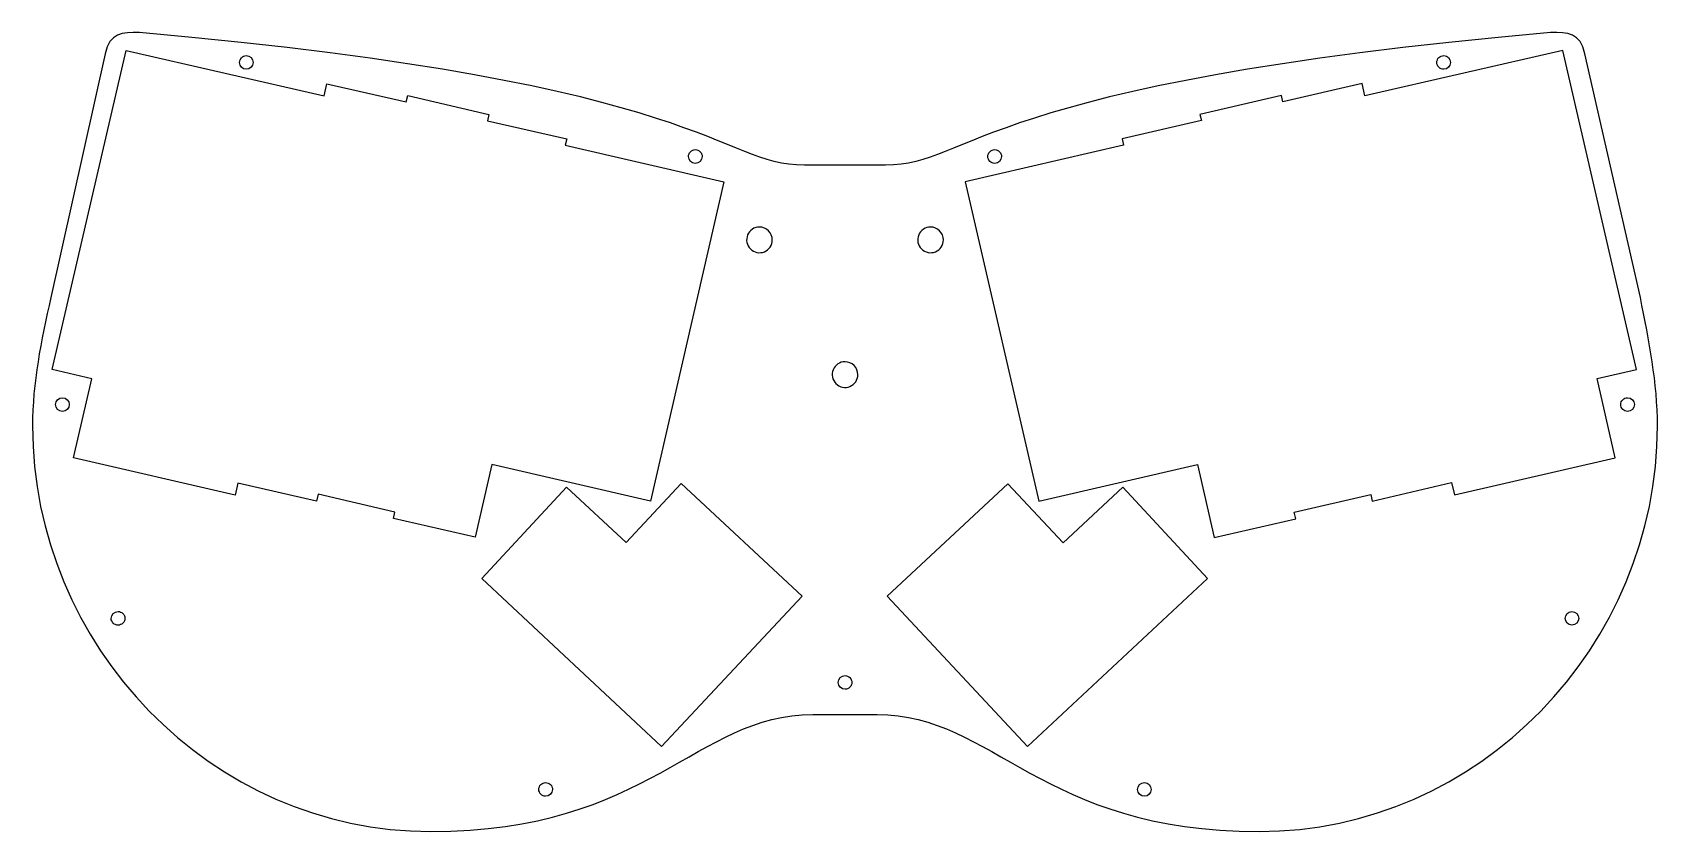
# Model space of a CAD drawing. Extents: x 3 to 383, y 2 to 189.
import ezdxf

# ---------------------------------------------------------------- set-up
doc = ezdxf.new("R2010")
doc.units = 0
doc.layers.add('cut.innerTop', color=7, linetype='CONTINUOUS')

msp = doc.modelspace()

# ---------------------------------------------------------------- linework, layer by layer
at = {"layer": 'cut.innerTop', "color": 1}
for points in [[(20.402655, 183.704238), (7.694463, 126.704299)], [(379.40226, 126.704299), (366.402253, 183.704238)], [(202.902451, 157.704266), (183.902473, 157.704266)], [(185.902474, 29.204405), (200.902455, 29.204405)]]:
    msp.add_lwpolyline(points, dxfattribs=at)
for points in [[(8.00267, 109.904321), (25.30265, 184.504237), (71.602598, 173.85425), (72.252597, 176.704246), (90.802577, 172.45425), (91.152576, 173.95425), (110.152554, 169.504256), (109.802555, 168.054257), (128.327397, 163.865486), (127.986598, 162.389315), (165.102494, 153.804271), (147.902515, 79.104355), (110.852554, 87.704346), (106.902559, 70.654365), (87.802582, 75.054361), (88.102579, 76.504357), (70.202598, 80.704354), (69.852602, 79.104355), (51.402619, 83.30435), (50.802624, 80.504353), (13.002664, 89.204345), (17.302659, 107.704324), (8.00267, 109.904321)], [(378.502254, 109.904321), (361.252272, 184.504237), (315.002324, 173.904249), (314.302316, 176.804245), (295.802364, 172.504249), (295.452347, 173.95425), (276.402378, 169.554254), (276.752369, 168.104256), (258.252385, 163.804259), (258.552385, 162.354261), (221.502432, 153.804271), (238.70241, 79.104355), (275.802357, 87.704346), (279.702367, 70.604364), (298.809961, 75.00436), (298.45997, 76.504357), (316.359954, 80.654353), (316.702325, 79.104355), (335.25231, 83.45435), (335.902312, 80.554354), (373.502265, 89.254343), (369.30227, 107.754325), (378.502254, 109.904321)], [(150.502512, 21.704422), (183.352473, 56.904381), (155.102503, 83.204348), (142.202519, 69.404365), (128.252533, 82.354353), (108.452556, 61.004376), (150.502512, 21.704422)], [(236.042414, 21.724425), (203.252452, 56.904381), (231.46242, 83.184348), (244.422406, 69.354367), (258.352384, 82.404352), (278.19239, 61.024373), (236.042414, 21.724425)]]:
    msp.add_lwpolyline(points, close=True, dxfattribs=at)
for points in [[(28.402648, 188.704232), (24.402651, 188.704232), (21.402655, 188.704232), (20.402655, 183.704238)], [(183.902473, 157.704266), (163.402493, 157.704266), (163.402493, 176.704246), (28.402648, 188.704232)], [(358.402287, 188.704232), (223.402425, 176.704246), (223.402425, 157.704266), (202.902451, 157.704266)], [(366.402253, 183.704238), (365.402287, 188.704232), (362.402283, 188.704232), (358.402287, 188.704232)], [(51.802621, 181.70424), (51.802621, 182.587895), (52.518965, 183.304238), (53.40262, 183.304238)], [(53.40262, 183.304238), (54.286272, 183.304238), (55.002616, 182.587895), (55.002616, 181.70424)], [(331.802303, 181.70424), (331.802303, 182.128589), (331.970869, 182.535558), (332.270933, 182.835616)], [(332.270933, 182.835616), (332.570997, 183.135675), (332.977979, 183.304244), (333.402317, 183.304238)], [(333.402317, 183.304238), (334.285972, 183.304236), (335.002305, 182.587895), (335.002305, 181.70424)], [(53.40262, 180.104241), (52.518965, 180.104241), (51.802621, 180.820585), (51.802621, 181.70424)], [(55.002616, 181.70424), (55.002618, 180.820585), (54.286272, 180.104241), (53.40262, 180.104241)], [(332.270933, 180.572863), (331.970869, 180.872922), (331.802303, 181.279891), (331.802303, 181.70424)], [(333.402317, 180.104241), (332.977979, 180.104236), (332.570997, 180.272802), (332.270933, 180.572863)], [(335.002305, 181.70424), (335.002305, 180.820587), (334.285972, 180.104244), (333.402317, 180.104241)], [(156.802504, 159.704264), (156.802504, 160.12861), (156.971075, 160.535576), (157.271131, 160.835635)], [(158.402502, 158.104268), (157.518847, 158.104268), (156.802504, 158.820611), (156.802504, 159.704264)], [(157.271131, 160.835635), (157.571189, 161.135693), (157.978156, 161.304265), (158.402502, 161.304265)], [(158.402502, 161.304265), (158.826849, 161.304265), (159.233812, 161.135693), (159.533871, 160.835635)], [(160.002498, 159.704264), (160.002498, 158.820611), (159.286155, 158.104268), (158.402502, 158.104268)], [(159.533871, 160.835635), (159.833929, 160.535576), (160.002501, 160.12861), (160.002498, 159.704264)], [(226.802413, 159.704264), (226.802413, 160.12861), (226.970984, 160.535579), (227.271043, 160.835635)], [(227.271043, 158.572895), (226.970984, 158.872954), (226.802413, 159.279917), (226.802413, 159.704264)], [(227.271043, 160.835635), (227.571101, 161.135693), (227.978067, 161.304265), (228.402414, 161.304265)], [(228.402414, 161.304265), (228.82676, 161.304265), (229.233727, 161.135693), (229.533785, 160.835635)], [(230.002412, 159.704264), (230.002412, 158.820611), (229.286069, 158.104268), (228.402414, 158.104268)], [(229.533785, 160.835635), (229.833841, 160.535576), (230.002412, 160.12861), (230.002412, 159.704264)], [(228.402414, 158.104268), (227.978067, 158.104265), (227.571101, 158.272836), (227.271043, 158.572895)], [(170.63085, 141.352335), (170.166506, 140.231314), (170.423173, 138.940963), (171.281169, 138.082969)], [(173.402486, 143.204283), (172.1891, 143.204283), (171.095193, 142.473358), (170.63085, 141.352335)], [(175.523804, 142.325604), (174.961194, 142.888214), (174.198133, 143.204283), (173.402486, 143.204283)], [(176.402482, 140.204287), (176.402482, 140.999936), (176.086414, 141.762997), (175.523804, 142.325604)], [(210.630804, 141.352335), (210.166463, 140.231314), (210.423129, 138.940963), (211.281123, 138.082969)], [(213.40244, 143.204283), (212.189056, 143.204283), (211.095147, 142.473358), (210.630804, 141.352335)], [(215.523758, 142.325604), (214.96115, 142.888214), (214.19809, 143.204283), (213.40244, 143.204283)], [(216.402436, 140.204287), (216.402436, 140.999936), (216.086367, 141.762997), (215.523758, 142.325604)], [(171.281169, 138.082969), (172.13916, 137.224976), (173.429514, 136.968309), (174.550534, 137.43265)], [(174.550534, 137.43265), (175.671558, 137.896994), (176.402482, 138.990903), (176.402482, 140.204287)], [(211.281123, 138.082969), (212.139116, 137.224976), (213.429467, 136.968309), (214.550491, 137.43265)], [(214.550491, 137.43265), (215.671511, 137.896994), (216.402436, 138.990903), (216.402436, 140.204287)], [(7.694463, 126.704299), (5.402672, 116.704311), (3.402674, 106.704326), (3.402674, 96.704336)], [(383.402256, 96.704336), (383.402256, 106.704326), (381.402245, 116.704311), (379.40226, 126.704299)], [(193.402462, 111.70432), (192.189075, 111.70432), (191.095169, 110.973396), (190.630825, 109.852372)], [(195.523779, 110.825642), (194.961172, 111.388249), (194.198111, 111.70432), (193.402462, 111.70432)], [(196.402458, 108.704324), (196.402458, 109.499971), (196.086387, 110.263032), (195.523779, 110.825642)], [(190.630825, 109.852372), (190.166484, 108.731352), (190.423151, 107.440998), (191.281144, 106.583004)], [(191.281144, 106.583004), (192.139138, 105.725014), (193.429489, 105.468347), (194.55051, 105.932688)], [(194.55051, 105.932688), (195.671533, 106.397031), (196.402458, 107.490938), (196.402458, 108.704324)], [(8.802668, 101.70433), (8.802668, 102.587985), (9.519011, 103.304328), (10.402666, 103.304328)], [(10.402666, 103.304328), (11.286321, 103.304328), (12.002665, 102.587985), (12.002665, 101.70433)], [(374.802268, 101.70433), (374.802268, 102.128679), (374.970834, 102.535648), (375.270898, 102.835706)], [(375.270898, 102.835706), (375.570962, 103.135765), (375.977944, 103.304334), (376.402283, 103.304328)], [(376.402283, 103.304328), (377.285938, 103.304326), (378.002271, 102.587982), (378.002271, 101.70433)], [(10.402666, 100.104334), (9.519011, 100.104334), (8.802668, 100.820675), (8.802668, 101.70433)], [(12.002665, 101.70433), (12.002665, 100.820675), (11.286321, 100.104334), (10.402666, 100.104334)], [(375.270898, 100.572953), (374.970834, 100.873012), (374.802268, 101.279981), (374.802268, 101.70433)], [(376.402283, 100.104334), (375.977944, 100.104326), (375.570962, 100.272895), (375.270898, 100.572953)], [(378.002271, 101.70433), (378.002271, 100.820677), (377.285938, 100.104334), (376.402283, 100.104334)], [(3.402674, 96.704336), (3.402667, 45.341902), (45.189916, 1.854301), (96.55235, 1.854301)], [(290.252465, 1.854301), (341.614876, 1.854301), (383.402256, 45.341899), (383.402256, 96.704336)], [(21.802654, 51.704386), (21.802654, 52.588041), (22.518998, 53.304384), (23.402651, 53.304384)], [(23.402651, 53.304384), (23.826997, 53.304384), (24.233963, 53.135815), (24.534021, 52.835757)], [(361.802261, 51.704386), (361.802261, 52.588038), (362.518594, 53.304381), (363.402249, 53.304384)], [(363.402249, 53.304384), (364.285904, 53.304381), (365.002237, 52.588038), (365.002237, 51.704386)], [(22.271282, 50.573014), (21.971224, 50.873073), (21.802653, 51.280039), (21.802654, 51.704386)], [(23.402651, 50.104387), (22.978305, 50.104387), (22.57134, 50.272958), (22.271282, 50.573014)], [(24.534022, 50.573014), (24.233964, 50.272956), (23.826997, 50.104387), (23.402651, 50.104387)], [(24.534021, 52.835757), (24.83408, 52.535698), (25.002651, 52.128732), (25.002651, 51.704386)], [(25.002651, 51.704386), (25.002652, 51.280039), (24.834081, 50.873073), (24.534022, 50.573014)], [(363.402249, 50.104387), (362.518594, 50.104387), (361.802261, 50.820733), (361.802261, 51.704386)], [(365.002237, 51.704386), (365.002237, 50.820733), (364.285904, 50.104387), (363.402249, 50.104387)], [(191.802463, 36.704401), (191.802463, 37.588056), (192.518807, 38.3044), (193.402462, 38.3044)], [(193.402462, 38.3044), (193.826809, 38.3044), (194.233775, 38.135828), (194.533831, 37.835773)], [(193.402462, 35.104405), (192.518807, 35.104405), (191.802463, 35.820749), (191.802463, 36.704401)], [(194.533831, 35.573033), (194.233775, 35.272974), (193.826809, 35.104405), (193.402462, 35.104405)], [(194.533831, 37.835773), (194.833892, 37.535714), (195.00246, 37.128748), (195.00246, 36.704401)], [(195.00246, 36.704401), (195.00246, 36.280055), (194.833892, 35.873091), (194.533831, 35.573033)], [(96.55235, 1.854301), (147.914787, 1.854301), (158.402502, 29.204405), (185.902474, 29.204405)], [(200.902455, 29.204405), (228.402424, 29.204405), (238.890026, 1.854301), (290.252465, 1.854301)], [(121.802541, 11.704419), (121.802541, 12.128784), (121.971112, 12.535739), (122.271171, 12.835803)], [(122.271171, 10.573061), (121.971112, 10.873124), (121.802541, 11.28008), (121.802541, 11.704419)], [(122.271171, 12.835803), (122.57123, 13.135867), (122.978196, 13.304433), (123.402542, 13.304433)], [(123.402542, 13.304433), (123.826886, 13.304433), (124.233852, 13.135867), (124.533911, 12.835803)], [(125.002538, 11.704419), (125.002538, 10.820763), (124.286195, 10.104431), (123.402542, 10.104431)], [(124.533911, 12.835803), (124.833969, 12.535739), (125.002541, 12.128784), (125.002538, 11.704419)], [(261.802389, 11.704445), (261.802386, 12.5881), (262.518727, 13.304433), (263.402382, 13.304433)], [(263.402382, 10.104431), (262.518729, 10.104431), (261.802389, 10.82079), (261.802389, 11.704445)], [(263.402382, 13.304433), (264.286037, 13.304433), (265.002385, 12.5881), (265.002385, 11.704445)], [(265.002385, 11.704445), (265.002385, 10.82079), (264.286034, 10.104431), (263.402382, 10.104431)], [(123.402542, 10.104431), (122.978196, 10.104431), (122.57123, 10.272997), (122.271171, 10.573061)]]:
    msp.add_open_spline(points, degree=3, dxfattribs=at)

doc.saveas('drawing.dxf')
